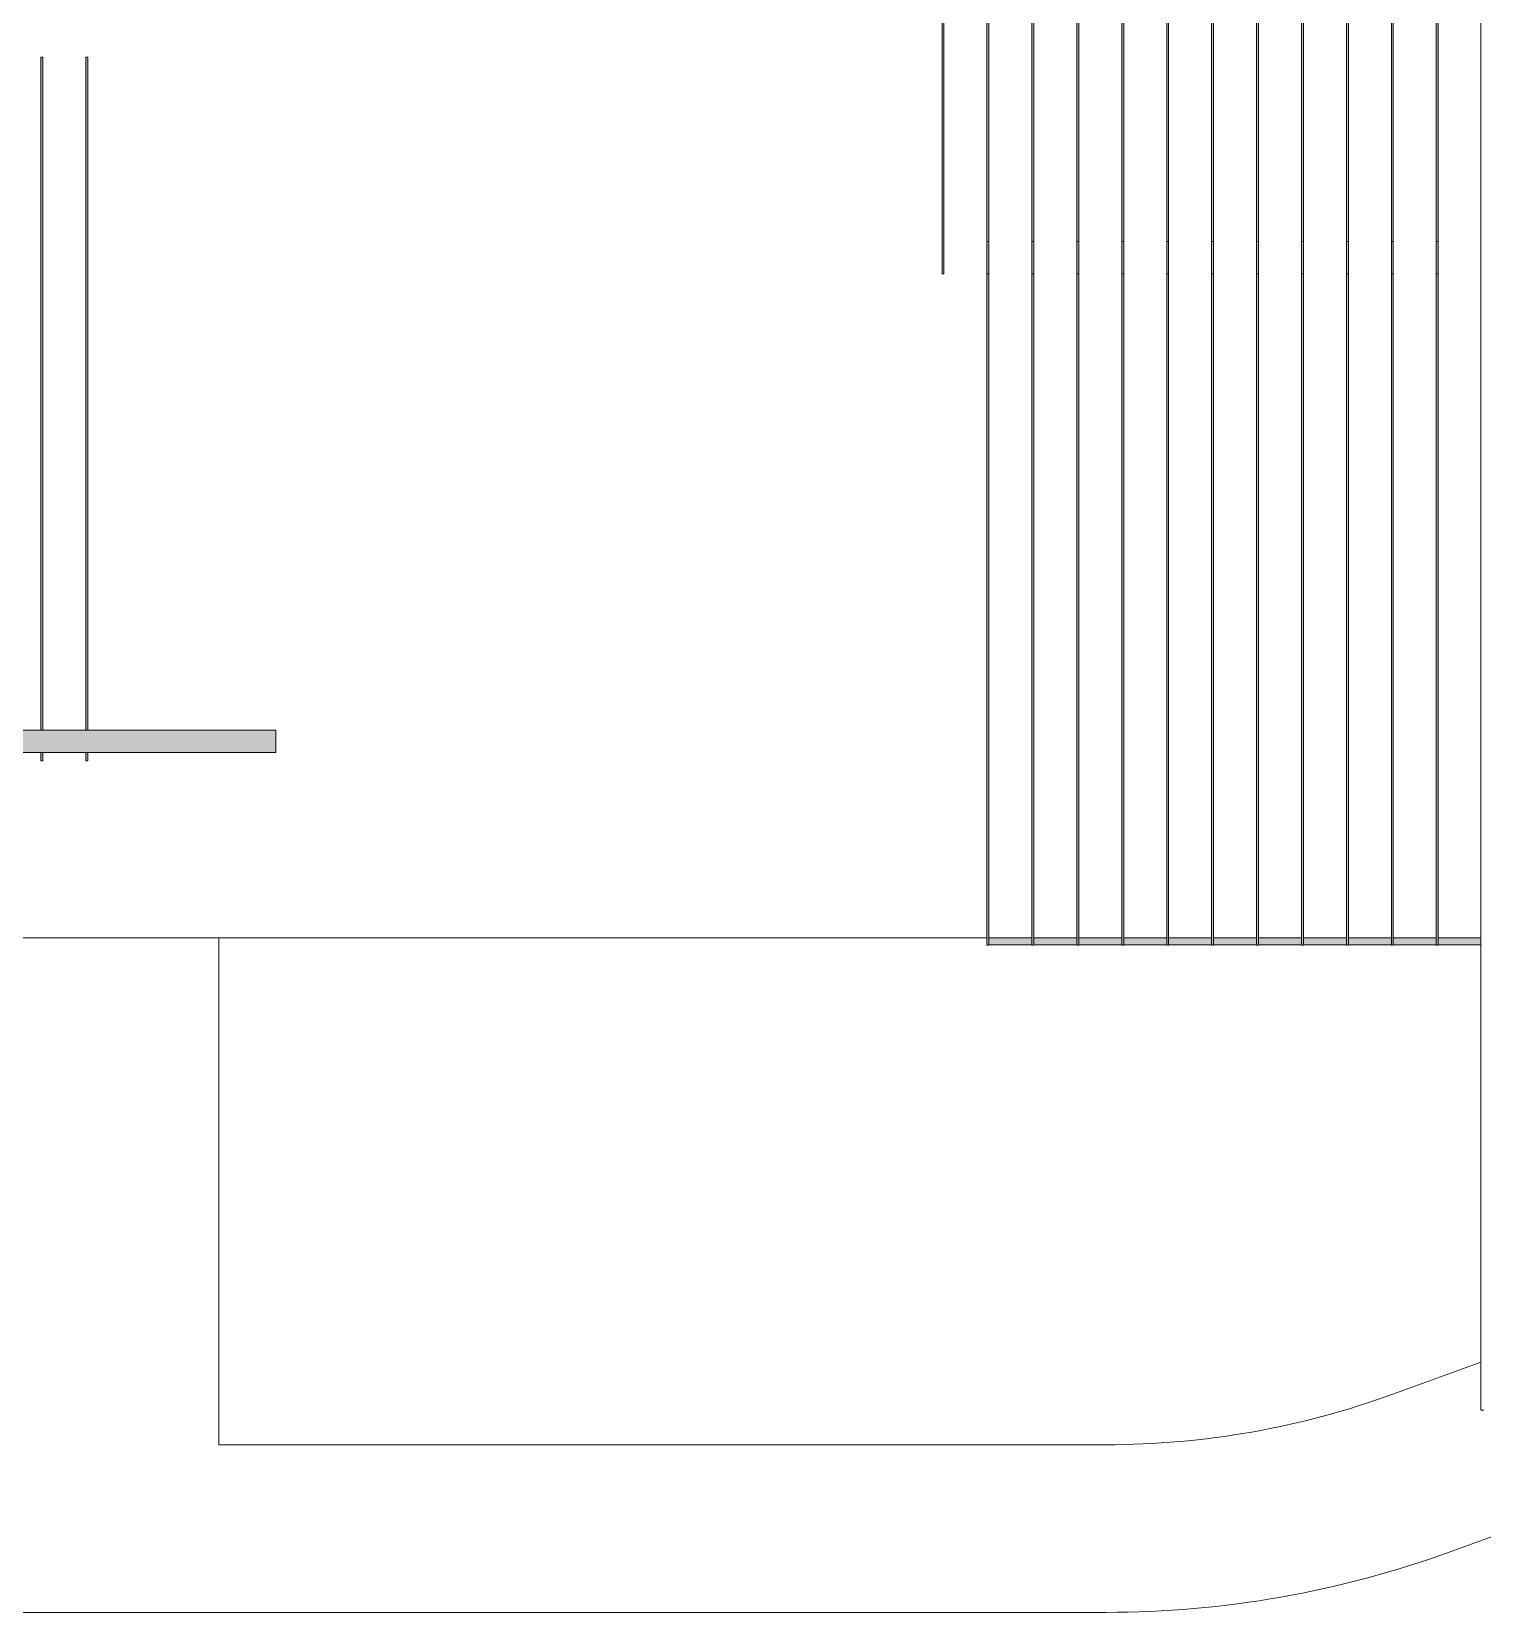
# Model space of a CAD drawing. Header units: inches. Extents: x 3 to 119514, y -26002 to 104775.
# Drawn here: x 22816 to 23335, y -23103 to -22537 of the extents above; entities that cross this region are included whole.
import ezdxf

# ---------------------------------------------------------------- set-up
doc = ezdxf.new("R2010")
doc.units = ezdxf.units.IN
doc.header["$MEASUREMENT"] = 0
for name, color, linetype, lineweight in [('A-GENM', 13, 'Continuous', 9), ('A-ROOF', 132, 'Continuous', 9), ('Conc', 7, 'Continuous', 9)]:
    doc.layers.add(name, color=color, linetype=linetype, lineweight=lineweight)

# ---------------------------------------------------------------- blocks, each defined once
blk = doc.blocks.new('Generic Models 3 - Generic Models 4-422876-Site Lighting Plan')
at = {"layer": 'A-GENM'}
for p, q in [((23334.74, -20768.68), (23334.74, -23030.67)), ((23334.74, -23030.67), (23335.74, -23030.67))]:
    blk.add_line(p, q, dxfattribs=at)
blk = doc.blocks.new('Generic Models 2_Generic Models 2_310765_Generic Models 2_310765 _ Generic Models 2_Generic Models 2_310765_37 - Generic Models 2_Generic Models 2_310765_Generic Models 2_310765 _ Generic Models 2_Generic Models 2_310765_300385-496726-Site Lighting Plan')
at = {"layer": 'A-GENM'}
blk.add_hatch(color=10, dxfattribs=at).paths.add_polyline_path([(23286.81, -22623.95), (23287.28, -22623.95), (23287.07, -22438.38), (23286.59, -22438.38), (23286.59, -22623.95)], flags=0)
at = {"layer": 'A-GENM', "color": 253}
for p, q in [((23286.59, -22623.95), (23286.59, -22438.38)), ((23287.28, -22623.95), (23287.28, -22438.38)), ((23287.28, -22623.95), (23286.59, -22623.95))]:
    blk.add_line(p, q, dxfattribs=at)
blk = doc.blocks.new('Generic Models 2_Generic Models 2_310765_Generic Models 2_310765 _ Generic Models 2_Generic Models 2_310765_38 - Generic Models 2_Generic Models 2_310765_Generic Models 2_310765 _ Generic Models 2_Generic Models 2_310765_300385-496751-Site Lighting Plan')
at = {"layer": 'A-GENM'}
blk.add_hatch(color=10, dxfattribs=at).paths.add_polyline_path([(23303.36, -22623.95), (23303.15, -22438.38), (23302.67, -22438.38), (23302.67, -22623.95)], flags=0)
at = {"layer": 'A-GENM', "color": 253}
for p, q in [((23302.67, -22623.95), (23302.67, -22438.38)), ((23303.36, -22623.95), (23303.36, -22438.38)), ((23303.36, -22623.95), (23302.67, -22623.95))]:
    blk.add_line(p, q, dxfattribs=at)
blk = doc.blocks.new('Generic Models 2_Generic Models 2_310765_Generic Models 2_310765 _ Generic Models 2_Generic Models 2_310765_39 - Generic Models 2_Generic Models 2_310765_Generic Models 2_310765 _ Generic Models 2_Generic Models 2_310765_300385-496776-Site Lighting Plan')
at = {"layer": 'A-GENM'}
blk.add_hatch(color=10, dxfattribs=at).paths.add_polyline_path([(23319.44, -22623.95), (23319.23, -22438.38), (23318.75, -22438.38), (23318.75, -22623.95)], flags=0)
at = {"layer": 'A-GENM', "color": 253}
for p, q in [((23318.75, -22623.95), (23318.75, -22438.38)), ((23319.44, -22623.95), (23319.44, -22438.38)), ((23319.44, -22623.95), (23318.75, -22623.95))]:
    blk.add_line(p, q, dxfattribs=at)
blk = doc.blocks.new('Generic Models 2_Generic Models 2_310765_Generic Models 2_310765 _ Generic Models 2_Generic Models 2_310765_43 - Generic Models 2_Generic Models 2_310765_Generic Models 2_310765 _ Generic Models 2_Generic Models 2_310765_300385-529745-Site Lighting Plan')
at = {"layer": 'A-GENM'}
for points in [[(23286.81, -22864.24), (23287.28, -22864.24), (23287.28, -22612.46), (23286.59, -22612.46), (23286.59, -22864.24)], [(23302.67, -22864.16), (23302.67, -22861.62), (23287.28, -22861.62), (23287.28, -22864.16)]]:
    blk.add_hatch(color=10, dxfattribs=at).paths.add_polyline_path(points, flags=0)
at = {"layer": 'A-GENM', "color": 253}
for p, q in [((23286.59, -22612.46), (23287.28, -22612.46)), ((23286.59, -22864.24), (23286.59, -22612.46)), ((23287.28, -22864.24), (23287.28, -22612.46)), ((23287.28, -22864.24), (23286.59, -22864.24)), ((23302.67, -22864.16), (23287.28, -22864.16))]:
    blk.add_line(p, q, dxfattribs=at)
blk = doc.blocks.new('Generic Models 2_Generic Models 2_310765_Generic Models 2_310765 _ Generic Models 2_Generic Models 2_310765_44 - Generic Models 2_Generic Models 2_310765_Generic Models 2_310765 _ Generic Models 2_Generic Models 2_310765_300385-529770-Site Lighting Plan')
at = {"layer": 'A-GENM'}
for points in [[(23302.67, -22864.24), (23303.36, -22864.24), (23303.36, -22612.46), (23302.67, -22612.46), (23302.67, -22775.92)], [(23318.75, -22864.16), (23318.75, -22861.62), (23303.36, -22861.62), (23303.36, -22864.16)]]:
    blk.add_hatch(color=10, dxfattribs=at).paths.add_polyline_path(points, flags=0)
at = {"layer": 'A-GENM', "color": 253}
for p, q in [((23302.67, -22612.46), (23303.36, -22612.46)), ((23302.67, -22864.24), (23302.67, -22612.46)), ((23303.36, -22864.24), (23303.36, -22612.46)), ((23303.36, -22864.24), (23302.67, -22864.24)), ((23318.75, -22864.16), (23303.36, -22864.16))]:
    blk.add_line(p, q, dxfattribs=at)
blk = doc.blocks.new('Generic Models 2_Generic Models 2_310765_Generic Models 2_310765 _ Generic Models 2_Generic Models 2_310765_45 - Generic Models 2_Generic Models 2_310765_Generic Models 2_310765 _ Generic Models 2_Generic Models 2_310765_300385-529795-Site Lighting Plan')
at = {"layer": 'A-GENM'}
for points in [[(23318.75, -22864.24), (23319.44, -22864.24), (23319.44, -22612.46), (23318.75, -22612.46), (23318.75, -22775.92)], [(23334.74, -22864.16), (23334.74, -22861.62), (23319.44, -22861.62), (23319.44, -22864.16)]]:
    blk.add_hatch(color=10, dxfattribs=at).paths.add_polyline_path(points, flags=0)
at = {"layer": 'A-GENM', "color": 253}
for p, q in [((23318.75, -22612.46), (23319.44, -22612.46)), ((23318.75, -22864.24), (23318.75, -22612.46)), ((23319.44, -22864.24), (23319.44, -22612.46)), ((23319.44, -22864.24), (23318.75, -22864.24)), ((23334.74, -22864.16), (23319.44, -22864.16))]:
    blk.add_line(p, q, dxfattribs=at)
blk = doc.blocks.new('Generic Models 2_Generic Models 2_310765_Generic Models 2_310765 _ Generic Models 2_Generic Models 2_310765_46 - Generic Models 2_Generic Models 2_310765_Generic Models 2_310765 _ Generic Models 2_Generic Models 2_310765_300385-529912-Site Lighting Plan')
at = {"layer": 'A-GENM'}
for points in [[(23238.34, -22864.24), (23239.03, -22864.24), (23239.03, -22612.46), (23238.34, -22612.46), (23238.34, -22775.92)], [(23254.42, -22864.16), (23254.42, -22861.62), (23239.03, -22861.62), (23239.03, -22864.16)]]:
    blk.add_hatch(color=10, dxfattribs=at).paths.add_polyline_path(points, flags=0)
at = {"layer": 'A-GENM', "color": 253}
for p, q in [((23238.34, -22612.46), (23239.03, -22612.46)), ((23238.34, -22864.24), (23238.34, -22612.46)), ((23239.03, -22864.24), (23239.03, -22612.46)), ((23239.03, -22864.24), (23238.34, -22864.24)), ((23254.42, -22864.16), (23239.03, -22864.16))]:
    blk.add_line(p, q, dxfattribs=at)
blk = doc.blocks.new('Generic Models 2_Generic Models 2_310765_Generic Models 2_310765 _ Generic Models 2_Generic Models 2_310765_47 - Generic Models 2_Generic Models 2_310765_Generic Models 2_310765 _ Generic Models 2_Generic Models 2_310765_300385-529937-Site Lighting Plan')
at = {"layer": 'A-GENM'}
for points in [[(23254.42, -22864.24), (23255.11, -22864.24), (23255.11, -22612.46), (23254.42, -22612.46), (23254.42, -22775.92)], [(23270.5, -22864.16), (23270.5, -22861.62), (23255.11, -22861.62), (23255.11, -22864.16)]]:
    blk.add_hatch(color=10, dxfattribs=at).paths.add_polyline_path(points, flags=0)
at = {"layer": 'A-GENM', "color": 253}
for p, q in [((23254.42, -22612.46), (23255.11, -22612.46)), ((23254.42, -22864.24), (23254.42, -22612.46)), ((23255.11, -22864.24), (23255.11, -22612.46)), ((23255.11, -22864.24), (23254.42, -22864.24)), ((23270.5, -22864.16), (23255.11, -22864.16))]:
    blk.add_line(p, q, dxfattribs=at)
blk = doc.blocks.new('Generic Models 2_Generic Models 2_310765_Generic Models 2_310765 _ Generic Models 2_Generic Models 2_310765_48 - Generic Models 2_Generic Models 2_310765_Generic Models 2_310765 _ Generic Models 2_Generic Models 2_310765_300385-529962-Site Lighting Plan')
at = {"layer": 'A-GENM'}
for points in [[(23270.5, -22864.24), (23271.19, -22864.24), (23271.19, -22612.46), (23270.5, -22612.46), (23270.5, -22775.92)], [(23286.59, -22864.16), (23286.59, -22861.62), (23271.19, -22861.62), (23271.19, -22864.16)]]:
    blk.add_hatch(color=10, dxfattribs=at).paths.add_polyline_path(points, flags=0)
at = {"layer": 'A-GENM', "color": 253}
for p, q in [((23270.5, -22612.46), (23271.19, -22612.46)), ((23270.5, -22864.24), (23270.5, -22612.46)), ((23271.19, -22864.24), (23271.19, -22612.46)), ((23271.19, -22864.24), (23270.5, -22864.24)), ((23286.59, -22864.16), (23271.19, -22864.16))]:
    blk.add_line(p, q, dxfattribs=at)
blk = doc.blocks.new('Generic Models 2_Generic Models 2_310765_Generic Models 2_310765 _ Generic Models 2_Generic Models 2_310765_49 - Generic Models 2_Generic Models 2_310765_Generic Models 2_310765 _ Generic Models 2_Generic Models 2_310765_300385-529988-Site Lighting Plan')
at = {"layer": 'A-GENM'}
for points in [[(23190.09, -22864.24), (23190.78, -22864.24), (23190.78, -22612.46), (23190.09, -22612.46), (23190.09, -22775.92)], [(23206.17, -22864.16), (23206.17, -22861.62), (23190.78, -22861.62), (23190.78, -22864.16)]]:
    blk.add_hatch(color=10, dxfattribs=at).paths.add_polyline_path(points, flags=0)
at = {"layer": 'A-GENM', "color": 253}
for p, q in [((23190.09, -22612.46), (23190.78, -22612.46)), ((23190.09, -22864.24), (23190.09, -22612.46)), ((23190.78, -22864.24), (23190.78, -22612.46)), ((23190.78, -22864.24), (23190.09, -22864.24)), ((23206.17, -22864.16), (23190.78, -22864.16))]:
    blk.add_line(p, q, dxfattribs=at)
blk = doc.blocks.new('Generic Models 2_Generic Models 2_310765_Generic Models 2_310765 _ Generic Models 2_Generic Models 2_310765_50 - Generic Models 2_Generic Models 2_310765_Generic Models 2_310765 _ Generic Models 2_Generic Models 2_310765_300385-530013-Site Lighting Plan')
at = {"layer": 'A-GENM'}
for points in [[(23206.17, -22864.24), (23206.86, -22864.24), (23206.86, -22612.46), (23206.17, -22612.46), (23206.17, -22775.92)], [(23222.25, -22864.16), (23222.25, -22861.62), (23206.86, -22861.62), (23206.86, -22864.16)]]:
    blk.add_hatch(color=10, dxfattribs=at).paths.add_polyline_path(points, flags=0)
at = {"layer": 'A-GENM', "color": 253}
for p, q in [((23206.17, -22612.46), (23206.86, -22612.46)), ((23206.17, -22864.24), (23206.17, -22612.46)), ((23206.86, -22864.24), (23206.86, -22612.46)), ((23206.86, -22864.24), (23206.17, -22864.24)), ((23222.25, -22864.16), (23206.86, -22864.16))]:
    blk.add_line(p, q, dxfattribs=at)
blk = doc.blocks.new('Generic Models 2_Generic Models 2_310765_Generic Models 2_310765 _ Generic Models 2_Generic Models 2_310765_51 - Generic Models 2_Generic Models 2_310765_Generic Models 2_310765 _ Generic Models 2_Generic Models 2_310765_300385-530038-Site Lighting Plan')
at = {"layer": 'A-GENM'}
for points in [[(23222.25, -22864.24), (23222.94, -22864.24), (23222.94, -22612.46), (23222.25, -22612.46), (23222.25, -22775.92)], [(23238.34, -22864.16), (23238.34, -22861.62), (23222.94, -22861.62), (23222.94, -22864.16)]]:
    blk.add_hatch(color=10, dxfattribs=at).paths.add_polyline_path(points, flags=0)
at = {"layer": 'A-GENM', "color": 253}
for p, q in [((23222.25, -22612.46), (23222.94, -22612.46)), ((23222.25, -22864.24), (23222.25, -22612.46)), ((23222.94, -22864.24), (23222.94, -22612.46)), ((23222.94, -22864.24), (23222.25, -22864.24)), ((23238.34, -22864.16), (23222.94, -22864.16))]:
    blk.add_line(p, q, dxfattribs=at)
blk = doc.blocks.new('Generic Models 2_Generic Models 2_310765_Generic Models 2_310765 _ Generic Models 2_Generic Models 2_310765_52 - Generic Models 2_Generic Models 2_310765_Generic Models 2_310765 _ Generic Models 2_Generic Models 2_310765_300385-530184-Site Lighting Plan')
at = {"layer": 'A-GENM'}
for points in [[(23174, -22864.24), (23174.69, -22864.24), (23174.69, -22612.46), (23174, -22612.46), (23174, -22775.92)], [(23190.09, -22864.16), (23190.09, -22861.62), (23174.69, -22861.62), (23174.69, -22864.16)]]:
    blk.add_hatch(color=10, dxfattribs=at).paths.add_polyline_path(points, flags=0)
at = {"layer": 'A-GENM', "color": 253}
for p, q in [((23174, -22612.46), (23174.69, -22612.46)), ((23174, -22864.24), (23174, -22612.46)), ((23174.69, -22864.24), (23174.69, -22612.46)), ((23174.69, -22864.24), (23174, -22864.24)), ((23190.09, -22864.16), (23174.69, -22864.16))]:
    blk.add_line(p, q, dxfattribs=at)
blk = doc.blocks.new('Generic Models 2_Generic Models 2_310765_Generic Models 2_310765 _ Generic Models 2_Generic Models 2_310765_53 - Generic Models 2_Generic Models 2_310765_Generic Models 2_310765 _ Generic Models 2_Generic Models 2_310765_300385-530209-Site Lighting Plan')
at = {"layer": 'A-GENM'}
for points in [[(23157.92, -22864.24), (23158.61, -22864.24), (23158.61, -22612.46), (23157.92, -22612.46), (23157.92, -22775.92)], [(23174, -22864.16), (23174, -22861.62), (23158.61, -22861.62), (23158.61, -22864.16)]]:
    blk.add_hatch(color=10, dxfattribs=at).paths.add_polyline_path(points, flags=0)
at = {"layer": 'A-GENM', "color": 253}
for p, q in [((23157.92, -22612.46), (23158.61, -22612.46)), ((23157.92, -22864.24), (23157.92, -22612.46)), ((23158.61, -22864.24), (23158.61, -22612.46)), ((23158.61, -22864.24), (23157.92, -22864.24)), ((23174, -22864.16), (23158.61, -22864.16))]:
    blk.add_line(p, q, dxfattribs=at)
blk = doc.blocks.new('Generic Models 2_Generic Models 2_310765_Generic Models 2_310765 _ Generic Models 2_Generic Models 2_310765_73 - Generic Models 2_Generic Models 2_310765_Generic Models 2_310765 _ Generic Models 2_Generic Models 2_310765_300385-539939-Site Lighting Plan')
at = {"layer": 'A-GENM'}
blk.add_hatch(color=10, dxfattribs=at).paths.add_polyline_path([(23239.03, -22623.95), (23238.82, -22438.38), (23238.34, -22438.38), (23238.34, -22623.95)], flags=0)
at = {"layer": 'A-GENM', "color": 253}
for p, q in [((23238.34, -22623.95), (23238.34, -22438.38)), ((23239.03, -22623.95), (23239.03, -22438.38)), ((23239.03, -22623.95), (23238.34, -22623.95))]:
    blk.add_line(p, q, dxfattribs=at)
blk = doc.blocks.new('Generic Models _hting Plan34')
at = {"layer": 'A-GENM'}
blk.add_hatch(color=10, dxfattribs=at).paths.add_polyline_path([(23255.11, -22623.95), (23254.9, -22438.38), (23254.42, -22438.38), (23254.42, -22623.95)], flags=0)
at = {"layer": 'A-GENM', "color": 253}
for p, q in [((23254.42, -22623.95), (23254.42, -22438.38)), ((23255.11, -22623.95), (23255.11, -22438.38)), ((23255.11, -22623.95), (23254.42, -22623.95))]:
    blk.add_line(p, q, dxfattribs=at)
blk = doc.blocks.new('Generic Models _hting Plan35')
at = {"layer": 'A-GENM'}
blk.add_hatch(color=10, dxfattribs=at).paths.add_polyline_path([(23271.19, -22623.95), (23270.98, -22438.38), (23270.5, -22438.38), (23270.5, -22623.95)], flags=0)
at = {"layer": 'A-GENM', "color": 253}
for p, q in [((23270.5, -22623.95), (23270.5, -22438.38)), ((23271.19, -22623.95), (23271.19, -22438.38)), ((23271.19, -22623.95), (23270.5, -22623.95))]:
    blk.add_line(p, q, dxfattribs=at)
blk = doc.blocks.new('Generic Models _hting Plan36')
at = {"layer": 'A-GENM'}
blk.add_hatch(color=10, dxfattribs=at).paths.add_polyline_path([(23190.78, -22623.95), (23190.57, -22438.38), (23190.09, -22438.38), (23190.09, -22623.95)], flags=0)
at = {"layer": 'A-GENM', "color": 253}
for p, q in [((23190.09, -22623.95), (23190.09, -22438.38)), ((23190.78, -22623.95), (23190.78, -22438.38)), ((23190.78, -22623.95), (23190.09, -22623.95))]:
    blk.add_line(p, q, dxfattribs=at)
blk = doc.blocks.new('Generic Models _hting Plan37')
at = {"layer": 'A-GENM'}
blk.add_hatch(color=10, dxfattribs=at).paths.add_polyline_path([(23206.86, -22623.95), (23206.65, -22438.38), (23206.17, -22438.38), (23206.17, -22623.95)], flags=0)
at = {"layer": 'A-GENM', "color": 253}
for p, q in [((23206.17, -22623.95), (23206.17, -22438.38)), ((23206.86, -22623.95), (23206.86, -22438.38)), ((23206.86, -22623.95), (23206.17, -22623.95))]:
    blk.add_line(p, q, dxfattribs=at)
blk = doc.blocks.new('Generic Models _hting Plan38')
at = {"layer": 'A-GENM'}
blk.add_hatch(color=10, dxfattribs=at).paths.add_polyline_path([(23222.94, -22623.95), (23222.73, -22438.38), (23222.25, -22438.38), (23222.25, -22623.95)], flags=0)
at = {"layer": 'A-GENM', "color": 253}
for p, q in [((23222.25, -22623.95), (23222.25, -22438.38)), ((23222.94, -22623.95), (23222.94, -22438.38)), ((23222.94, -22623.95), (23222.25, -22623.95))]:
    blk.add_line(p, q, dxfattribs=at)
blk = doc.blocks.new('Generic Models _hting Plan39')
at = {"layer": 'A-GENM'}
blk.add_hatch(color=10, dxfattribs=at).paths.add_polyline_path([(23141.84, -22623.95), (23142.53, -22623.95), (23142.53, -22435.8), (23141.84, -22435.8), (23141.84, -22560.86)], flags=0)
at = {"layer": 'A-GENM', "color": 253}
for p, q in [((23141.84, -22623.95), (23141.84, -22435.8)), ((23142.53, -22623.95), (23142.53, -22435.8)), ((23142.53, -22623.95), (23141.84, -22623.95))]:
    blk.add_line(p, q, dxfattribs=at)
blk = doc.blocks.new('Generic Models _hting Plan40')
at = {"layer": 'A-GENM'}
blk.add_hatch(color=10, dxfattribs=at).paths.add_polyline_path([(23158.61, -22623.95), (23158.61, -22438.38), (23157.92, -22438.38), (23157.92, -22623.95)], flags=0)
at = {"layer": 'A-GENM', "color": 253}
for p, q in [((23157.92, -22623.95), (23157.92, -22438.38)), ((23158.61, -22623.95), (23158.61, -22438.38)), ((23158.61, -22623.95), (23157.92, -22623.95))]:
    blk.add_line(p, q, dxfattribs=at)
blk = doc.blocks.new('Generic Models _hting Plan41')
at = {"layer": 'A-GENM'}
blk.add_hatch(color=10, dxfattribs=at).paths.add_polyline_path([(23174.69, -22623.95), (23174.48, -22438.38), (23174, -22438.38), (23174, -22623.95)], flags=0)
at = {"layer": 'A-GENM', "color": 253}
for p, q in [((23174, -22623.95), (23174, -22438.38)), ((23174.69, -22623.95), (23174.69, -22438.38)), ((23174.69, -22623.95), (23174, -22623.95))]:
    blk.add_line(p, q, dxfattribs=at)
blk = doc.blocks.new('Generic Models 7_Generic Models 1_1_Generic Models 1_1 _ Generic Models 7_Generic Models 1_337419_17 - Generic Models 7_Generic Models 1_1_Generic Models 1_1 _ Generic Models 7_Generic Models 1_337419_306201-555227-Site Lighting Plan')
at = {"layer": 'A-GENM'}
blk.add_hatch(color=254, dxfattribs=at).paths.add_polyline_path([(22903.39, -22795.3), (22903.39, -22787.3), (22811.7, -22787.3), (22811.7, -22795.3), (22859.22, -22795.3)], flags=0)
at = {"layer": 'A-GENM', "color": 253}
for p, q in [((22811.7, -22787.3), (22903.39, -22787.3)), ((22903.39, -22787.3), (22903.39, -22795.3)), ((22903.39, -22795.3), (22811.7, -22795.3))]:
    blk.add_line(p, q, dxfattribs=at)
blk = doc.blocks.new('Generic Models _hting Plan96')
at = {"layer": 'A-GENM'}
h = blk.add_hatch(color=10, dxfattribs=at)
h.paths.add_polyline_path([(22835.38, -22798.26), (22836.07, -22798.26), (22836.07, -22795.3), (22835.38, -22795.3)], flags=0)
h.paths.add_polyline_path([(22835.38, -22787.3), (22836.07, -22787.3), (22836.07, -22546.48), (22835.38, -22546.48), (22835.38, -22775.92)], flags=0)
at = {"layer": 'A-GENM', "color": 253}
for p, q in [((22835.38, -22546.48), (22836.07, -22546.48)), ((22835.38, -22546.48), (22835.38, -22787.3)), ((22836.01, -22546.48), (22835.44, -22546.48)), ((22836.07, -22546.48), (22836.07, -22787.3)), ((22835.38, -22795.3), (22835.38, -22798.26)), ((22836.07, -22795.3), (22836.07, -22798.26)), ((22836.07, -22798.26), (22835.38, -22798.26))]:
    blk.add_line(p, q, dxfattribs=at)
blk = doc.blocks.new('Generic Models _hting Plan97')
at = {"layer": 'A-GENM'}
h = blk.add_hatch(color=10, dxfattribs=at)
h.paths.add_polyline_path([(22819.3, -22798.26), (22819.99, -22798.26), (22819.99, -22795.3), (22819.3, -22795.3)], flags=0)
h.paths.add_polyline_path([(22819.3, -22787.3), (22819.99, -22787.3), (22819.99, -22546.48), (22819.3, -22546.48), (22819.3, -22775.92)], flags=0)
at = {"layer": 'A-GENM', "color": 253}
for p, q in [((22819.3, -22546.48), (22819.99, -22546.48)), ((22819.3, -22546.48), (22819.3, -22787.3)), ((22819.92, -22546.48), (22819.36, -22546.48)), ((22819.99, -22546.48), (22819.99, -22787.3)), ((22819.3, -22795.3), (22819.3, -22798.26)), ((22819.99, -22795.3), (22819.99, -22798.26)), ((22819.99, -22798.26), (22819.3, -22798.26))]:
    blk.add_line(p, q, dxfattribs=at)
blk = doc.blocks.new('detail_Ryan_rvt-1-Site Lighting Plan')
at = {"color": 253, "lineweight": 9}
for name in ['Generic Models 3 - Generic Models 4-422876-Site Lighting Plan', 'Generic Models _hting Plan39', 'Generic Models _hting Plan40', 'Generic Models _hting Plan41', 'Generic Models _hting Plan36', 'Generic Models _hting Plan37', 'Generic Models _hting Plan38', 'Generic Models 2_Generic Models 2_310765_Generic Models 2_310765 _ Generic Models 2_Generic Models 2_310765_73 - Generic Models 2_Generic Models 2_310765_Generic Models 2_310765 _ Generic Models 2_Generic Models 2_310765_300385-539939-Site Lighting Plan', 'Generic Models _hting Plan34', 'Generic Models _hting Plan35', 'Generic Models 2_Generic Models 2_310765_Generic Models 2_310765 _ Generic Models 2_Generic Models 2_310765_37 - Generic Models 2_Generic Models 2_310765_Generic Models 2_310765 _ Generic Models 2_Generic Models 2_310765_300385-496726-Site Lighting Plan', 'Generic Models 2_Generic Models 2_310765_Generic Models 2_310765 _ Generic Models 2_Generic Models 2_310765_38 - Generic Models 2_Generic Models 2_310765_Generic Models 2_310765 _ Generic Models 2_Generic Models 2_310765_300385-496751-Site Lighting Plan', 'Generic Models 2_Generic Models 2_310765_Generic Models 2_310765 _ Generic Models 2_Generic Models 2_310765_39 - Generic Models 2_Generic Models 2_310765_Generic Models 2_310765 _ Generic Models 2_Generic Models 2_310765_300385-496776-Site Lighting Plan', 'Generic Models _hting Plan97', 'Generic Models _hting Plan96', 'Generic Models 2_Generic Models 2_310765_Generic Models 2_310765 _ Generic Models 2_Generic Models 2_310765_53 - Generic Models 2_Generic Models 2_310765_Generic Models 2_310765 _ Generic Models 2_Generic Models 2_310765_300385-530209-Site Lighting Plan', 'Generic Models 2_Generic Models 2_310765_Generic Models 2_310765 _ Generic Models 2_Generic Models 2_310765_52 - Generic Models 2_Generic Models 2_310765_Generic Models 2_310765 _ Generic Models 2_Generic Models 2_310765_300385-530184-Site Lighting Plan', 'Generic Models 2_Generic Models 2_310765_Generic Models 2_310765 _ Generic Models 2_Generic Models 2_310765_49 - Generic Models 2_Generic Models 2_310765_Generic Models 2_310765 _ Generic Models 2_Generic Models 2_310765_300385-529988-Site Lighting Plan', 'Generic Models 2_Generic Models 2_310765_Generic Models 2_310765 _ Generic Models 2_Generic Models 2_310765_50 - Generic Models 2_Generic Models 2_310765_Generic Models 2_310765 _ Generic Models 2_Generic Models 2_310765_300385-530013-Site Lighting Plan', 'Generic Models 2_Generic Models 2_310765_Generic Models 2_310765 _ Generic Models 2_Generic Models 2_310765_51 - Generic Models 2_Generic Models 2_310765_Generic Models 2_310765 _ Generic Models 2_Generic Models 2_310765_300385-530038-Site Lighting Plan', 'Generic Models 2_Generic Models 2_310765_Generic Models 2_310765 _ Generic Models 2_Generic Models 2_310765_46 - Generic Models 2_Generic Models 2_310765_Generic Models 2_310765 _ Generic Models 2_Generic Models 2_310765_300385-529912-Site Lighting Plan', 'Generic Models 2_Generic Models 2_310765_Generic Models 2_310765 _ Generic Models 2_Generic Models 2_310765_47 - Generic Models 2_Generic Models 2_310765_Generic Models 2_310765 _ Generic Models 2_Generic Models 2_310765_300385-529937-Site Lighting Plan', 'Generic Models 2_Generic Models 2_310765_Generic Models 2_310765 _ Generic Models 2_Generic Models 2_310765_48 - Generic Models 2_Generic Models 2_310765_Generic Models 2_310765 _ Generic Models 2_Generic Models 2_310765_300385-529962-Site Lighting Plan', 'Generic Models 2_Generic Models 2_310765_Generic Models 2_310765 _ Generic Models 2_Generic Models 2_310765_43 - Generic Models 2_Generic Models 2_310765_Generic Models 2_310765 _ Generic Models 2_Generic Models 2_310765_300385-529745-Site Lighting Plan', 'Generic Models 2_Generic Models 2_310765_Generic Models 2_310765 _ Generic Models 2_Generic Models 2_310765_44 - Generic Models 2_Generic Models 2_310765_Generic Models 2_310765 _ Generic Models 2_Generic Models 2_310765_300385-529770-Site Lighting Plan', 'Generic Models 2_Generic Models 2_310765_Generic Models 2_310765 _ Generic Models 2_Generic Models 2_310765_45 - Generic Models 2_Generic Models 2_310765_Generic Models 2_310765 _ Generic Models 2_Generic Models 2_310765_300385-529795-Site Lighting Plan', 'Generic Models 7_Generic Models 1_1_Generic Models 1_1 _ Generic Models 7_Generic Models 1_337419_17 - Generic Models 7_Generic Models 1_1_Generic Models 1_1 _ Generic Models 7_Generic Models 1_337419_306201-555227-Site Lighting Plan']:
    blk.add_blockref(name, (0, 0), dxfattribs=at)

msp = doc.modelspace()

# ---------------------------------------------------------------- linework, layer by layer
at = {"layer": 'A-ROOF'}
for p, q in [((22807.39023, -22861.61531), (23157.92148, -22861.61531)), ((23158.60898, -22861.61531), (23174.00481, -22861.61531)), ((23174.69231, -22861.61531), (23190.08814, -22861.61531)), ((23190.77564, -22861.61531), (23206.17148, -22861.61531)), ((23206.85898, -22861.61531), (23222.25481, -22861.61531)), ((23222.94231, -22861.61531), (23238.33814, -22861.61531)), ((23239.02564, -22861.61531), (23254.42148, -22861.61531)), ((23255.10898, -22861.61531), (23270.50481, -22861.61531)), ((23271.19231, -22861.61531), (23286.58814, -22861.61531)), ((23287.27564, -22861.61531), (23302.67148, -22861.61531)), ((23303.35898, -22861.61531), (23318.75481, -22861.61531)), ((23319.44231, -22861.61531), (23334.73849, -22861.61531))]:
    msp.add_line(p, q, dxfattribs=at)
at = {"layer": 'Conc'}
for p, q in [((22883.01523, -23043.08555), (22883.01523, -22861.61531)), ((23323.73497, -23081.3749), (23627.84552, -22970.68771)), ((23303.21376, -23024.99334), (23334.73849, -23013.51928)), ((22883.01523, -23043.08555), (23200.60772, -23043.08555)), ((22031.23523, -23103.08555), (23200.60772, -23103.08555))]:
    msp.add_line(p, q, dxfattribs=at)
for radius in [300, 360]:
    msp.add_arc((23200.60772, -22743.08555), radius, 270, 290, dxfattribs=at)

# ---------------------------------------------------------------- block references
at = {"lineweight": 5}
msp.add_blockref('detail_Ryan_rvt-1-Site Lighting Plan', (0, 0), dxfattribs=at)

doc.saveas('drawing.dxf')
